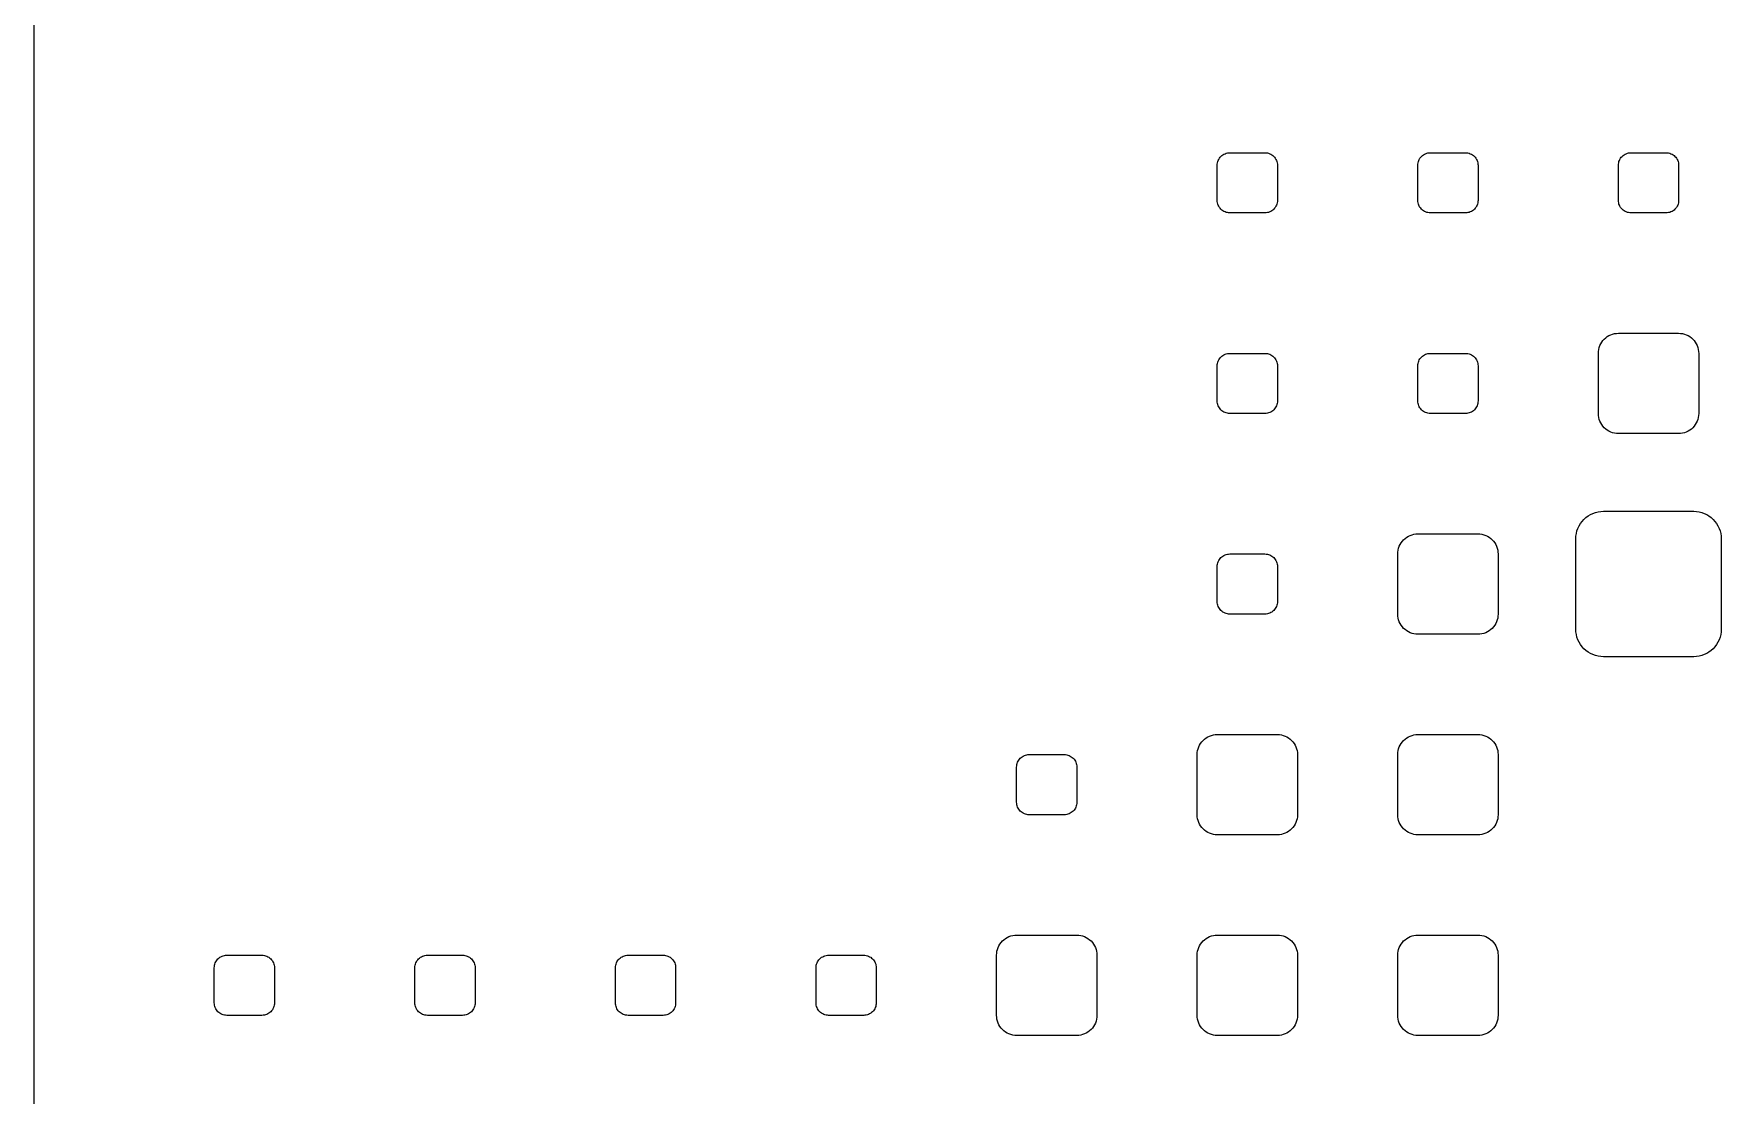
# Model space of a CAD drawing. Header units: millimetres. Extents: x 0 to 324, y -43 to 122.
# Drawn here: x 0 to 67.3, y 36.8 to 79.1 of the extents above; entities that cross this region are included whole.
import ezdxf

# ---------------------------------------------------------------- set-up
doc = ezdxf.new("R2010")
doc.units = ezdxf.units.MM
doc.layers.add('CUT', color=7, linetype='Continuous')

msp = doc.modelspace()

# ---------------------------------------------------------------- linework, layer by layer
at = {"layer": 'CUT'}
msp.add_lwpolyline([(0, 119.4), (0, 3)], dxfattribs=at)
for points in [[(49.1, 72), (47.7, 72), (47.651, 72.002), (47.602, 72.01), (47.555, 72.022), (47.509, 72.038), (47.464, 72.059), (47.422, 72.084), (47.383, 72.113), (47.346, 72.146), (47.313, 72.183), (47.284, 72.222), (47.259, 72.264), (47.238, 72.309), (47.222, 72.355), (47.21, 72.402), (47.202, 72.451), (47.2, 72.5), (47.2, 73.9), (47.202, 73.949), (47.21, 73.998), (47.222, 74.045), (47.238, 74.091), (47.259, 74.136), (47.284, 74.178), (47.313, 74.217), (47.346, 74.254), (47.383, 74.287), (47.422, 74.316), (47.464, 74.341), (47.509, 74.362), (47.555, 74.378), (47.602, 74.39), (47.651, 74.398), (47.7, 74.4), (49.1, 74.4), (49.149, 74.398), (49.198, 74.39), (49.245, 74.378), (49.291, 74.362), (49.336, 74.341), (49.378, 74.316), (49.417, 74.287), (49.454, 74.254), (49.487, 74.217), (49.516, 74.178), (49.541, 74.136), (49.562, 74.091), (49.578, 74.045), (49.59, 73.998), (49.598, 73.949), (49.6, 73.9), (49.6, 72.5), (49.598, 72.451), (49.59, 72.402), (49.578, 72.355), (49.562, 72.309), (49.541, 72.264), (49.516, 72.222), (49.487, 72.183), (49.454, 72.146), (49.417, 72.113), (49.378, 72.084), (49.336, 72.059), (49.291, 72.038), (49.245, 72.022), (49.198, 72.01), (49.149, 72.002)], [(57.149, 72.002), (57.1, 72), (55.7, 72), (55.651, 72.002), (55.602, 72.01), (55.555, 72.022), (55.509, 72.038), (55.464, 72.059), (55.422, 72.084), (55.383, 72.113), (55.346, 72.146), (55.313, 72.183), (55.284, 72.222), (55.259, 72.264), (55.238, 72.309), (55.222, 72.355), (55.21, 72.402), (55.202, 72.451), (55.2, 72.5), (55.2, 73.9), (55.202, 73.949), (55.21, 73.998), (55.222, 74.045), (55.238, 74.091), (55.259, 74.136), (55.284, 74.178), (55.313, 74.217), (55.346, 74.254), (55.383, 74.287), (55.422, 74.316), (55.464, 74.341), (55.509, 74.362), (55.555, 74.378), (55.602, 74.39), (55.651, 74.398), (55.7, 74.4), (57.1, 74.4), (57.149, 74.398), (57.198, 74.39), (57.245, 74.378), (57.291, 74.362), (57.336, 74.341), (57.378, 74.316), (57.417, 74.287), (57.454, 74.254), (57.487, 74.217), (57.516, 74.178), (57.541, 74.136), (57.562, 74.091), (57.578, 74.045), (57.59, 73.998), (57.598, 73.949), (57.6, 73.9), (57.6, 72.5), (57.598, 72.451), (57.59, 72.402), (57.578, 72.355), (57.562, 72.309), (57.541, 72.264), (57.516, 72.222), (57.487, 72.183), (57.454, 72.146), (57.417, 72.113), (57.378, 72.084), (57.336, 72.059), (57.291, 72.038), (57.245, 72.022), (57.198, 72.01)], [(65.1, 72), (63.7, 72), (63.651, 72.002), (63.602, 72.01), (63.555, 72.022), (63.509, 72.038), (63.464, 72.059), (63.422, 72.084), (63.383, 72.113), (63.346, 72.146), (63.313, 72.183), (63.284, 72.222), (63.259, 72.264), (63.238, 72.309), (63.222, 72.355), (63.21, 72.402), (63.202, 72.451), (63.2, 72.5), (63.2, 73.9), (63.202, 73.949), (63.21, 73.998), (63.222, 74.045), (63.238, 74.091), (63.259, 74.136), (63.284, 74.178), (63.313, 74.217), (63.346, 74.254), (63.383, 74.287), (63.422, 74.316), (63.464, 74.341), (63.509, 74.362), (63.555, 74.378), (63.602, 74.39), (63.651, 74.398), (63.7, 74.4), (65.1, 74.4), (65.149, 74.398), (65.198, 74.39), (65.245, 74.378), (65.291, 74.362), (65.336, 74.341), (65.378, 74.316), (65.417, 74.287), (65.454, 74.254), (65.487, 74.217), (65.516, 74.178), (65.541, 74.136), (65.562, 74.091), (65.578, 74.045), (65.59, 73.998), (65.598, 73.949), (65.6, 73.9), (65.6, 72.5), (65.598, 72.451), (65.59, 72.402), (65.578, 72.355), (65.562, 72.309), (65.541, 72.264), (65.516, 72.222), (65.487, 72.183), (65.454, 72.146), (65.417, 72.113), (65.378, 72.084), (65.336, 72.059), (65.291, 72.038), (65.245, 72.022), (65.198, 72.01), (65.149, 72.002)], [(65.678, 63.204), (65.6, 63.2), (63.2, 63.2), (63.122, 63.204), (63.044, 63.215), (62.968, 63.234), (62.894, 63.261), (62.823, 63.294), (62.756, 63.335), (62.692, 63.382), (62.634, 63.434), (62.582, 63.492), (62.535, 63.556), (62.494, 63.623), (62.461, 63.694), (62.434, 63.768), (62.415, 63.844), (62.404, 63.922), (62.4, 64), (62.4, 66.4), (62.404, 66.478), (62.415, 66.556), (62.434, 66.632), (62.461, 66.706), (62.494, 66.777), (62.535, 66.844), (62.582, 66.908), (62.634, 66.966), (62.692, 67.018), (62.756, 67.065), (62.823, 67.106), (62.894, 67.139), (62.968, 67.166), (63.044, 67.185), (63.122, 67.196), (63.2, 67.2), (65.6, 67.2), (65.678, 67.196), (65.756, 67.185), (65.832, 67.166), (65.906, 67.139), (65.977, 67.106), (66.044, 67.065), (66.108, 67.018), (66.166, 66.966), (66.218, 66.908), (66.265, 66.844), (66.306, 66.777), (66.339, 66.706), (66.366, 66.632), (66.385, 66.556), (66.396, 66.478), (66.4, 66.4), (66.4, 64), (66.396, 63.922), (66.385, 63.844), (66.366, 63.768), (66.339, 63.694), (66.306, 63.623), (66.265, 63.556), (66.218, 63.492), (66.166, 63.434), (66.108, 63.382), (66.044, 63.335), (65.977, 63.294), (65.906, 63.261), (65.832, 63.234), (65.756, 63.215)], [(49.1, 64), (47.7, 64), (47.651, 64.002), (47.602, 64.01), (47.555, 64.022), (47.509, 64.038), (47.464, 64.059), (47.422, 64.084), (47.383, 64.113), (47.346, 64.146), (47.313, 64.183), (47.284, 64.222), (47.259, 64.264), (47.238, 64.309), (47.222, 64.355), (47.21, 64.402), (47.202, 64.451), (47.2, 64.5), (47.2, 65.9), (47.202, 65.949), (47.21, 65.998), (47.222, 66.045), (47.238, 66.091), (47.259, 66.136), (47.284, 66.178), (47.313, 66.217), (47.346, 66.254), (47.383, 66.287), (47.422, 66.316), (47.464, 66.341), (47.509, 66.362), (47.555, 66.378), (47.602, 66.39), (47.651, 66.398), (47.7, 66.4), (49.1, 66.4), (49.149, 66.398), (49.198, 66.39), (49.245, 66.378), (49.291, 66.362), (49.336, 66.341), (49.378, 66.316), (49.417, 66.287), (49.454, 66.254), (49.487, 66.217), (49.516, 66.178), (49.541, 66.136), (49.562, 66.091), (49.578, 66.045), (49.59, 65.998), (49.598, 65.949), (49.6, 65.9), (49.6, 64.5), (49.598, 64.451), (49.59, 64.402), (49.578, 64.355), (49.562, 64.309), (49.541, 64.264), (49.516, 64.222), (49.487, 64.183), (49.454, 64.146), (49.417, 64.113), (49.378, 64.084), (49.336, 64.059), (49.291, 64.038), (49.245, 64.022), (49.198, 64.01), (49.149, 64.002)], [(57.1, 64), (55.7, 64), (55.651, 64.002), (55.602, 64.01), (55.555, 64.022), (55.509, 64.038), (55.464, 64.059), (55.422, 64.084), (55.383, 64.113), (55.346, 64.146), (55.313, 64.183), (55.284, 64.222), (55.259, 64.264), (55.238, 64.309), (55.222, 64.355), (55.21, 64.402), (55.202, 64.451), (55.2, 64.5), (55.2, 65.9), (55.202, 65.949), (55.21, 65.998), (55.222, 66.045), (55.238, 66.091), (55.259, 66.136), (55.284, 66.178), (55.313, 66.217), (55.346, 66.254), (55.383, 66.287), (55.422, 66.316), (55.464, 66.341), (55.509, 66.362), (55.555, 66.378), (55.602, 66.39), (55.651, 66.398), (55.7, 66.4), (57.1, 66.4), (57.149, 66.398), (57.198, 66.39), (57.245, 66.378), (57.291, 66.362), (57.336, 66.341), (57.378, 66.316), (57.417, 66.287), (57.454, 66.254), (57.487, 66.217), (57.516, 66.178), (57.541, 66.136), (57.562, 66.091), (57.578, 66.045), (57.59, 65.998), (57.598, 65.949), (57.6, 65.9), (57.6, 64.5), (57.598, 64.451), (57.59, 64.402), (57.578, 64.355), (57.562, 64.309), (57.541, 64.264), (57.516, 64.222), (57.487, 64.183), (57.454, 64.146), (57.417, 64.113), (57.378, 64.084), (57.336, 64.059), (57.291, 64.038), (57.245, 64.022), (57.198, 64.01), (57.149, 64.002)], [(66.2, 54.3), (62.6, 54.3), (62.492, 54.305), (62.385, 54.321), (62.281, 54.347), (62.179, 54.384), (62.081, 54.43), (61.989, 54.485), (61.902, 54.55), (61.822, 54.622), (61.75, 54.702), (61.685, 54.789), (61.63, 54.881), (61.584, 54.979), (61.547, 55.081), (61.521, 55.185), (61.505, 55.292), (61.5, 55.4), (61.5, 59), (61.505, 59.108), (61.521, 59.215), (61.547, 59.319), (61.584, 59.421), (61.63, 59.519), (61.685, 59.611), (61.75, 59.698), (61.822, 59.778), (61.902, 59.85), (61.989, 59.915), (62.081, 59.97), (62.179, 60.016), (62.281, 60.053), (62.385, 60.079), (62.492, 60.095), (62.6, 60.1), (66.2, 60.1), (66.308, 60.095), (66.415, 60.079), (66.519, 60.053), (66.621, 60.016), (66.719, 59.97), (66.811, 59.915), (66.898, 59.85), (66.978, 59.778), (67.05, 59.698), (67.115, 59.611), (67.17, 59.519), (67.216, 59.421), (67.253, 59.319), (67.279, 59.215), (67.295, 59.108), (67.3, 59), (67.3, 55.4), (67.295, 55.292), (67.279, 55.185), (67.253, 55.081), (67.216, 54.979), (67.17, 54.881), (67.115, 54.789), (67.05, 54.702), (66.978, 54.622), (66.898, 54.55), (66.811, 54.485), (66.719, 54.43), (66.621, 54.384), (66.519, 54.347), (66.415, 54.321), (66.308, 54.305)], [(57.6, 55.2), (55.2, 55.2), (55.122, 55.204), (55.044, 55.215), (54.968, 55.234), (54.894, 55.261), (54.823, 55.294), (54.756, 55.335), (54.692, 55.382), (54.634, 55.434), (54.582, 55.492), (54.535, 55.556), (54.494, 55.623), (54.461, 55.694), (54.434, 55.768), (54.415, 55.844), (54.404, 55.922), (54.4, 56), (54.4, 58.4), (54.404, 58.478), (54.415, 58.556), (54.434, 58.632), (54.461, 58.706), (54.494, 58.777), (54.535, 58.844), (54.582, 58.908), (54.634, 58.966), (54.692, 59.018), (54.756, 59.065), (54.823, 59.106), (54.894, 59.139), (54.968, 59.166), (55.044, 59.185), (55.122, 59.196), (55.2, 59.2), (57.6, 59.2), (57.678, 59.196), (57.756, 59.185), (57.832, 59.166), (57.906, 59.139), (57.977, 59.106), (58.044, 59.065), (58.108, 59.018), (58.166, 58.966), (58.218, 58.908), (58.265, 58.844), (58.306, 58.777), (58.339, 58.706), (58.366, 58.632), (58.385, 58.556), (58.396, 58.478), (58.4, 58.4), (58.4, 56), (58.396, 55.922), (58.385, 55.844), (58.366, 55.768), (58.339, 55.694), (58.306, 55.623), (58.265, 55.556), (58.218, 55.492), (58.166, 55.434), (58.108, 55.382), (58.044, 55.335), (57.977, 55.294), (57.906, 55.261), (57.832, 55.234), (57.756, 55.215), (57.678, 55.204)], [(49.149, 56.002), (49.1, 56), (47.7, 56), (47.651, 56.002), (47.602, 56.01), (47.555, 56.022), (47.509, 56.038), (47.464, 56.059), (47.422, 56.084), (47.383, 56.113), (47.346, 56.146), (47.313, 56.183), (47.284, 56.222), (47.259, 56.264), (47.238, 56.309), (47.222, 56.355), (47.21, 56.402), (47.202, 56.451), (47.2, 56.5), (47.2, 57.9), (47.202, 57.949), (47.21, 57.998), (47.222, 58.045), (47.238, 58.091), (47.259, 58.136), (47.284, 58.178), (47.313, 58.217), (47.346, 58.254), (47.383, 58.287), (47.422, 58.316), (47.464, 58.341), (47.509, 58.362), (47.555, 58.378), (47.602, 58.39), (47.651, 58.398), (47.7, 58.4), (49.1, 58.4), (49.149, 58.398), (49.198, 58.39), (49.245, 58.378), (49.291, 58.362), (49.336, 58.341), (49.378, 58.316), (49.417, 58.287), (49.454, 58.254), (49.487, 58.217), (49.516, 58.178), (49.541, 58.136), (49.562, 58.091), (49.578, 58.045), (49.59, 57.998), (49.598, 57.949), (49.6, 57.9), (49.6, 56.5), (49.598, 56.451), (49.59, 56.402), (49.578, 56.355), (49.562, 56.309), (49.541, 56.264), (49.516, 56.222), (49.487, 56.183), (49.454, 56.146), (49.417, 56.113), (49.378, 56.084), (49.336, 56.059), (49.291, 56.038), (49.245, 56.022), (49.198, 56.01)], [(49.678, 47.204), (49.6, 47.2), (47.2, 47.2), (47.122, 47.204), (47.044, 47.215), (46.968, 47.234), (46.894, 47.261), (46.823, 47.294), (46.756, 47.335), (46.692, 47.382), (46.634, 47.434), (46.582, 47.492), (46.535, 47.556), (46.494, 47.623), (46.461, 47.694), (46.434, 47.768), (46.415, 47.844), (46.404, 47.922), (46.4, 48), (46.4, 50.4), (46.404, 50.478), (46.415, 50.556), (46.434, 50.632), (46.461, 50.706), (46.494, 50.777), (46.535, 50.844), (46.582, 50.908), (46.634, 50.966), (46.692, 51.018), (46.756, 51.065), (46.823, 51.106), (46.894, 51.139), (46.968, 51.166), (47.044, 51.185), (47.122, 51.196), (47.2, 51.2), (49.6, 51.2), (49.678, 51.196), (49.756, 51.185), (49.832, 51.166), (49.906, 51.139), (49.977, 51.106), (50.044, 51.065), (50.108, 51.018), (50.166, 50.966), (50.218, 50.908), (50.265, 50.844), (50.306, 50.777), (50.339, 50.706), (50.366, 50.632), (50.385, 50.556), (50.396, 50.478), (50.4, 50.4), (50.4, 48), (50.396, 47.922), (50.385, 47.844), (50.366, 47.768), (50.339, 47.694), (50.306, 47.623), (50.265, 47.556), (50.218, 47.492), (50.166, 47.434), (50.108, 47.382), (50.044, 47.335), (49.977, 47.294), (49.906, 47.261), (49.832, 47.234), (49.756, 47.215)], [(57.6, 47.2), (55.2, 47.2), (55.122, 47.204), (55.044, 47.215), (54.968, 47.234), (54.894, 47.261), (54.823, 47.294), (54.756, 47.335), (54.692, 47.382), (54.634, 47.434), (54.582, 47.492), (54.535, 47.556), (54.494, 47.623), (54.461, 47.694), (54.434, 47.768), (54.415, 47.844), (54.404, 47.922), (54.4, 48), (54.4, 50.4), (54.404, 50.478), (54.415, 50.556), (54.434, 50.632), (54.461, 50.706), (54.494, 50.777), (54.535, 50.844), (54.582, 50.908), (54.634, 50.966), (54.692, 51.018), (54.756, 51.065), (54.823, 51.106), (54.894, 51.139), (54.968, 51.166), (55.044, 51.185), (55.122, 51.196), (55.2, 51.2), (57.6, 51.2), (57.678, 51.196), (57.756, 51.185), (57.832, 51.166), (57.906, 51.139), (57.977, 51.106), (58.044, 51.065), (58.108, 51.018), (58.166, 50.966), (58.218, 50.908), (58.265, 50.844), (58.306, 50.777), (58.339, 50.706), (58.366, 50.632), (58.385, 50.556), (58.396, 50.478), (58.4, 50.4), (58.4, 48), (58.396, 47.922), (58.385, 47.844), (58.366, 47.768), (58.339, 47.694), (58.306, 47.623), (58.265, 47.556), (58.218, 47.492), (58.166, 47.434), (58.108, 47.382), (58.044, 47.335), (57.977, 47.294), (57.906, 47.261), (57.832, 47.234), (57.756, 47.215), (57.678, 47.204)], [(41.1, 48), (39.7, 48), (39.651, 48.002), (39.602, 48.01), (39.555, 48.022), (39.509, 48.038), (39.464, 48.059), (39.422, 48.084), (39.383, 48.113), (39.346, 48.146), (39.313, 48.183), (39.284, 48.222), (39.259, 48.264), (39.238, 48.309), (39.222, 48.355), (39.21, 48.402), (39.202, 48.451), (39.2, 48.5), (39.2, 49.9), (39.202, 49.949), (39.21, 49.998), (39.222, 50.045), (39.238, 50.091), (39.259, 50.136), (39.284, 50.178), (39.313, 50.217), (39.346, 50.254), (39.383, 50.287), (39.422, 50.316), (39.464, 50.341), (39.509, 50.362), (39.555, 50.378), (39.602, 50.39), (39.651, 50.398), (39.7, 50.4), (41.1, 50.4), (41.149, 50.398), (41.198, 50.39), (41.245, 50.378), (41.291, 50.362), (41.336, 50.341), (41.378, 50.316), (41.417, 50.287), (41.454, 50.254), (41.487, 50.217), (41.516, 50.178), (41.541, 50.136), (41.562, 50.091), (41.578, 50.045), (41.59, 49.998), (41.598, 49.949), (41.6, 49.9), (41.6, 48.5), (41.598, 48.451), (41.59, 48.402), (41.578, 48.355), (41.562, 48.309), (41.541, 48.264), (41.516, 48.222), (41.487, 48.183), (41.454, 48.146), (41.417, 48.113), (41.378, 48.084), (41.336, 48.059), (41.291, 48.038), (41.245, 48.022), (41.198, 48.01), (41.149, 48.002)], [(41.6, 39.2), (39.2, 39.2), (39.122, 39.204), (39.044, 39.215), (38.968, 39.234), (38.894, 39.261), (38.823, 39.294), (38.756, 39.335), (38.692, 39.382), (38.634, 39.434), (38.582, 39.492), (38.535, 39.556), (38.494, 39.623), (38.461, 39.694), (38.434, 39.768), (38.415, 39.844), (38.404, 39.922), (38.4, 40), (38.4, 42.4), (38.404, 42.478), (38.415, 42.556), (38.434, 42.632), (38.461, 42.706), (38.494, 42.777), (38.535, 42.844), (38.582, 42.908), (38.634, 42.966), (38.692, 43.018), (38.756, 43.065), (38.823, 43.106), (38.894, 43.139), (38.968, 43.166), (39.044, 43.185), (39.122, 43.196), (39.2, 43.2), (41.6, 43.2), (41.678, 43.196), (41.756, 43.185), (41.832, 43.166), (41.906, 43.139), (41.977, 43.106), (42.044, 43.065), (42.108, 43.018), (42.166, 42.966), (42.218, 42.908), (42.265, 42.844), (42.306, 42.777), (42.339, 42.706), (42.366, 42.632), (42.385, 42.556), (42.396, 42.478), (42.4, 42.4), (42.4, 40), (42.396, 39.922), (42.385, 39.844), (42.366, 39.768), (42.339, 39.694), (42.306, 39.623), (42.265, 39.556), (42.218, 39.492), (42.166, 39.434), (42.108, 39.382), (42.044, 39.335), (41.977, 39.294), (41.906, 39.261), (41.832, 39.234), (41.756, 39.215), (41.678, 39.204)], [(49.678, 39.204), (49.6, 39.2), (47.2, 39.2), (47.122, 39.204), (47.044, 39.215), (46.968, 39.234), (46.894, 39.261), (46.823, 39.294), (46.756, 39.335), (46.692, 39.382), (46.634, 39.434), (46.582, 39.492), (46.535, 39.556), (46.494, 39.623), (46.461, 39.694), (46.434, 39.768), (46.415, 39.844), (46.404, 39.922), (46.4, 40), (46.4, 42.4), (46.404, 42.478), (46.415, 42.556), (46.434, 42.632), (46.461, 42.706), (46.494, 42.777), (46.535, 42.844), (46.582, 42.908), (46.634, 42.966), (46.692, 43.018), (46.756, 43.065), (46.823, 43.106), (46.894, 43.139), (46.968, 43.166), (47.044, 43.185), (47.122, 43.196), (47.2, 43.2), (49.6, 43.2), (49.678, 43.196), (49.756, 43.185), (49.832, 43.166), (49.906, 43.139), (49.977, 43.106), (50.044, 43.065), (50.108, 43.018), (50.166, 42.966), (50.218, 42.908), (50.265, 42.844), (50.306, 42.777), (50.339, 42.706), (50.366, 42.632), (50.385, 42.556), (50.396, 42.478), (50.4, 42.4), (50.4, 40), (50.396, 39.922), (50.385, 39.844), (50.366, 39.768), (50.339, 39.694), (50.306, 39.623), (50.265, 39.556), (50.218, 39.492), (50.166, 39.434), (50.108, 39.382), (50.044, 39.335), (49.977, 39.294), (49.906, 39.261), (49.832, 39.234), (49.756, 39.215)], [(57.756, 39.215), (57.678, 39.204), (57.6, 39.2), (55.2, 39.2), (55.122, 39.204), (55.044, 39.215), (54.968, 39.234), (54.894, 39.261), (54.823, 39.294), (54.756, 39.335), (54.692, 39.382), (54.634, 39.434), (54.582, 39.492), (54.535, 39.556), (54.494, 39.623), (54.461, 39.694), (54.434, 39.768), (54.415, 39.844), (54.404, 39.922), (54.4, 40), (54.4, 42.4), (54.404, 42.478), (54.415, 42.556), (54.434, 42.632), (54.461, 42.706), (54.494, 42.777), (54.535, 42.844), (54.582, 42.908), (54.634, 42.966), (54.692, 43.018), (54.756, 43.065), (54.823, 43.106), (54.894, 43.139), (54.968, 43.166), (55.044, 43.185), (55.122, 43.196), (55.2, 43.2), (57.6, 43.2), (57.678, 43.196), (57.756, 43.185), (57.832, 43.166), (57.906, 43.139), (57.977, 43.106), (58.044, 43.065), (58.108, 43.018), (58.166, 42.966), (58.218, 42.908), (58.265, 42.844), (58.306, 42.777), (58.339, 42.706), (58.366, 42.632), (58.385, 42.556), (58.396, 42.478), (58.4, 42.4), (58.4, 40), (58.396, 39.922), (58.385, 39.844), (58.366, 39.768), (58.339, 39.694), (58.306, 39.623), (58.265, 39.556), (58.218, 39.492), (58.166, 39.434), (58.108, 39.382), (58.044, 39.335), (57.977, 39.294), (57.906, 39.261), (57.832, 39.234)], [(9.149, 40.002), (9.1, 40), (7.7, 40), (7.651, 40.002), (7.602, 40.01), (7.555, 40.022), (7.509, 40.038), (7.464, 40.059), (7.422, 40.084), (7.383, 40.113), (7.346, 40.146), (7.313, 40.183), (7.284, 40.222), (7.259, 40.264), (7.238, 40.309), (7.222, 40.355), (7.21, 40.402), (7.202, 40.451), (7.2, 40.5), (7.2, 41.9), (7.202, 41.949), (7.21, 41.998), (7.222, 42.045), (7.238, 42.091), (7.259, 42.136), (7.284, 42.178), (7.313, 42.217), (7.346, 42.254), (7.383, 42.287), (7.422, 42.316), (7.464, 42.341), (7.509, 42.362), (7.555, 42.378), (7.602, 42.39), (7.651, 42.398), (7.7, 42.4), (9.1, 42.4), (9.149, 42.398), (9.198, 42.39), (9.245, 42.378), (9.291, 42.362), (9.336, 42.341), (9.378, 42.316), (9.417, 42.287), (9.454, 42.254), (9.487, 42.217), (9.516, 42.178), (9.541, 42.136), (9.562, 42.091), (9.578, 42.045), (9.59, 41.998), (9.598, 41.949), (9.6, 41.9), (9.6, 40.5), (9.598, 40.451), (9.59, 40.402), (9.578, 40.355), (9.562, 40.309), (9.541, 40.264), (9.516, 40.222), (9.487, 40.183), (9.454, 40.146), (9.417, 40.113), (9.378, 40.084), (9.336, 40.059), (9.291, 40.038), (9.245, 40.022), (9.198, 40.01)], [(17.149, 40.002), (17.1, 40), (15.7, 40), (15.651, 40.002), (15.602, 40.01), (15.555, 40.022), (15.509, 40.038), (15.464, 40.059), (15.422, 40.084), (15.383, 40.113), (15.346, 40.146), (15.313, 40.183), (15.284, 40.222), (15.259, 40.264), (15.238, 40.309), (15.222, 40.355), (15.21, 40.402), (15.202, 40.451), (15.2, 40.5), (15.2, 41.9), (15.202, 41.949), (15.21, 41.998), (15.222, 42.045), (15.238, 42.091), (15.259, 42.136), (15.284, 42.178), (15.313, 42.217), (15.346, 42.254), (15.383, 42.287), (15.422, 42.316), (15.464, 42.341), (15.509, 42.362), (15.555, 42.378), (15.602, 42.39), (15.651, 42.398), (15.7, 42.4), (17.1, 42.4), (17.149, 42.398), (17.198, 42.39), (17.245, 42.378), (17.291, 42.362), (17.336, 42.341), (17.378, 42.316), (17.417, 42.287), (17.454, 42.254), (17.487, 42.217), (17.516, 42.178), (17.541, 42.136), (17.562, 42.091), (17.578, 42.045), (17.59, 41.998), (17.598, 41.949), (17.6, 41.9), (17.6, 40.5), (17.598, 40.451), (17.59, 40.402), (17.578, 40.355), (17.562, 40.309), (17.541, 40.264), (17.516, 40.222), (17.487, 40.183), (17.454, 40.146), (17.417, 40.113), (17.378, 40.084), (17.336, 40.059), (17.291, 40.038), (17.245, 40.022), (17.198, 40.01)], [(25.1, 40), (23.7, 40), (23.651, 40.002), (23.602, 40.01), (23.555, 40.022), (23.509, 40.038), (23.464, 40.059), (23.422, 40.084), (23.383, 40.113), (23.346, 40.146), (23.313, 40.183), (23.284, 40.222), (23.259, 40.264), (23.238, 40.309), (23.222, 40.355), (23.21, 40.402), (23.202, 40.451), (23.2, 40.5), (23.2, 41.9), (23.202, 41.949), (23.21, 41.998), (23.222, 42.045), (23.238, 42.091), (23.259, 42.136), (23.284, 42.178), (23.313, 42.217), (23.346, 42.254), (23.383, 42.287), (23.422, 42.316), (23.464, 42.341), (23.509, 42.362), (23.555, 42.378), (23.602, 42.39), (23.651, 42.398), (23.7, 42.4), (25.1, 42.4), (25.149, 42.398), (25.198, 42.39), (25.245, 42.378), (25.291, 42.362), (25.336, 42.341), (25.378, 42.316), (25.417, 42.287), (25.454, 42.254), (25.487, 42.217), (25.516, 42.178), (25.541, 42.136), (25.562, 42.091), (25.578, 42.045), (25.59, 41.998), (25.598, 41.949), (25.6, 41.9), (25.6, 40.5), (25.598, 40.451), (25.59, 40.402), (25.578, 40.355), (25.562, 40.309), (25.541, 40.264), (25.516, 40.222), (25.487, 40.183), (25.454, 40.146), (25.417, 40.113), (25.378, 40.084), (25.336, 40.059), (25.291, 40.038), (25.245, 40.022), (25.198, 40.01), (25.149, 40.002)], [(33.1, 40), (31.7, 40), (31.651, 40.002), (31.602, 40.01), (31.555, 40.022), (31.509, 40.038), (31.464, 40.059), (31.422, 40.084), (31.383, 40.113), (31.346, 40.146), (31.313, 40.183), (31.284, 40.222), (31.259, 40.264), (31.238, 40.309), (31.222, 40.355), (31.21, 40.402), (31.202, 40.451), (31.2, 40.5), (31.2, 41.9), (31.202, 41.949), (31.21, 41.998), (31.222, 42.045), (31.238, 42.091), (31.259, 42.136), (31.284, 42.178), (31.313, 42.217), (31.346, 42.254), (31.383, 42.287), (31.422, 42.316), (31.464, 42.341), (31.509, 42.362), (31.555, 42.378), (31.602, 42.39), (31.651, 42.398), (31.7, 42.4), (33.1, 42.4), (33.149, 42.398), (33.198, 42.39), (33.245, 42.378), (33.291, 42.362), (33.336, 42.341), (33.378, 42.316), (33.417, 42.287), (33.454, 42.254), (33.487, 42.217), (33.516, 42.178), (33.541, 42.136), (33.562, 42.091), (33.578, 42.045), (33.59, 41.998), (33.598, 41.949), (33.6, 41.9), (33.6, 40.5), (33.598, 40.451), (33.59, 40.402), (33.578, 40.355), (33.562, 40.309), (33.541, 40.264), (33.516, 40.222), (33.487, 40.183), (33.454, 40.146), (33.417, 40.113), (33.378, 40.084), (33.336, 40.059), (33.291, 40.038), (33.245, 40.022), (33.198, 40.01), (33.149, 40.002)]]:
    msp.add_lwpolyline(points, close=True, dxfattribs=at)

doc.saveas('drawing.dxf')
